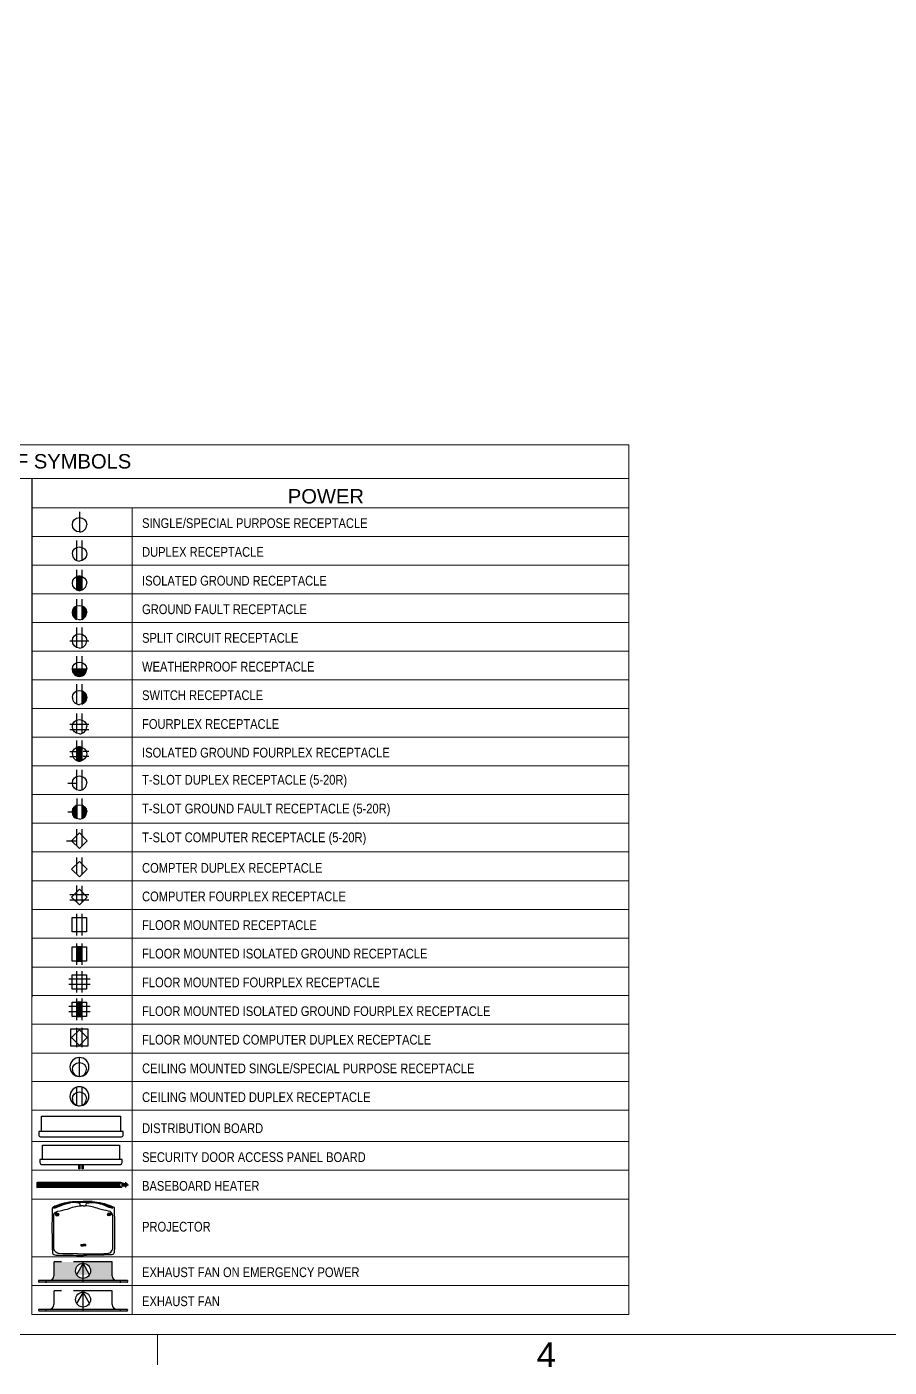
# Model space of a CAD drawing. Header units: inches. Extents: x 0.9 to 36.3, y 0.7 to 23.3.
# Drawn here: x 6.31 to 13.41, y 0.74 to 11.78 of the extents above; entities that cross this region are included whole.
import ezdxf

# ---------------------------------------------------------------- set-up
doc = ezdxf.new("R2010")
doc.units = ezdxf.units.IN
doc.linetypes.add('CENTER', pattern=[50.8, 31.75, -6.35, 6.35, -6.35])
doc.layers.get('0').update_dxf_attribs({"color": 1})
doc.layers.add('Legends', color=250, linetype='Continuous')
doc.layers.add('PDF_Text', color=7, linetype='Continuous')
doc.layers.add('PDF_Geometry', color=7, linetype='Continuous', lineweight=9, true_color=0x777777)
doc.styles.add('PDF Arial', font='arial.ttf')
doc.styles.add('PDF Arial Narrow', font='ARIALN.TTF')
doc.styles.add('PDF GillSansMTCondensed', font='arial.ttf')

# ---------------------------------------------------------------- blocks, each defined once
blk = doc.blocks.new('Epson 5040ub_top_cad-block.com')
at = {"color": 0}
for points in [[(-74, -5), (-74, 0), (0, 0)], [(74, -5), (74, 0), (0, 0)], [(-231, -53), (-238, -47)], [(-220, -49), (-228, -43)], [(-208, -45), (-216, -38)], [(-199, -41), (-206, -35)], [(-188, -37), (-195, -31)], [(-177, -32), (-183, -28)], [(-168, -29), (-173, -25)], [(-157, -25), (-160, -22)], [(-148, -22), (-149, -20)], [(-138, -19), (-139, -19)], [(138, -19), (139, -19)], [(148, -22), (149, -20)], [(157, -25), (160, -22)], [(168, -29), (173, -25)], [(177, -32), (183, -28)], [(188, -37), (195, -31)], [(199, -41), (206, -35)], [(208, -45), (216, -38)], [(220, -49), (228, -43)], [(231, -53), (238, -47)], [(-49, -438), (49, -438)], [(-19, -359), (0, -359)], [(-19, -371), (0, -371)], [(19, -359), (0, -359)], [(19, -371), (0, -371)]]:
    blk.add_lwpolyline(points, dxfattribs=at)
for points in [[(0, -37), (-17, -37, -0.354906), (-24, -31, -0.016056), (-26, -22, 0.285232), (-31, -15, 0.084022), (-44, -13, -0.143766), (-49, -12, -0.072792), (-52, -10), (-60, -10, 0.320532), (-66, -5, 0.048215), (-97, -5, 0.096612), (-254, -49, 0.263617), (-258, -55, 0.012885), (-258, -427, -0.781265)], [(-60, -10), (-106, -13, 0.045223), (-106, -13, 0.07056), (-174, -31, -0.006437), (-228, -53, -0.072856), (-243, -56, -0.70445), (-246, -49, -0.081569), (-240, -45, -0.0531), (-170, -21, -0.048177), (-106, -13, -6.183682)], [(-247, -53, -0.112665), (-246, -52, -0.081569), (-240, -48, -0.0531), (-170, -24, -0.02751), (-134, -18, -0.02751)], [(-49, -438), (-87, -438, -0.020934), (-200, -434, -0.427836), (-246, -377), (-246, -121, -0.367703), (-212, -81, 0.026801), (-130, -63, 0.03082), (-130, -63, -0.081077), (-17, -37, -8.970593)], [(0, -37), (17, -37, 0.354906), (24, -31, 0.016056), (26, -22, -0.285232), (31, -15, -0.084022), (44, -13, 0.143766), (49, -12, 0.072792), (52, -10), (60, -10, -0.320532), (66, -5, -0.048215), (97, -5, -0.096612), (254, -49, -0.263617), (258, -55, -0.012885), (258, -427, 0.781265)], [(49, -438), (87, -438, 0.020934), (200, -434, 0.427836), (246, -377), (246, -121, 0.367703), (212, -81, -0.026801), (130, -63, -0.03082), (130, -63, 0.081077), (17, -37, 8.970593)], [(60, -10), (106, -13, -0.045223), (106, -13, -0.07056), (174, -31, 0.006437), (228, -53, 0.072856), (243, -56, 0.70445), (246, -49, 0.081569), (240, -45, 0.0531), (170, -21, 0.048177), (106, -13, 6.183682)], [(247, -53, 0.112665), (246, -52, 0.081569), (240, -48, 0.0531), (170, -24, 0.02751), (134, -18, 0.02751)], [(-258, -427, 0.30611), (-247, -442, 0.079705), (-230, -446, 0.003039), (0, -450, 73.76926)], [(258, -427, -0.30611), (247, -442, -0.079705), (230, -446, -0.003039), (0, -450, -73.76926)]]:
    blk.add_lwpolyline(points, format="xyb", dxfattribs=at)
for centre, radius in [((-217, -109), 13.3), ((-217, -109), 7.38), ((217, -109), 13.3), ((217, -109), 7.38)]:
    blk.add_circle(centre, radius, dxfattribs=at)
for centre, radius, start, end in [((0, -859), 851, 86.5169, 93.4831), ((-14, -365), 7.59, 127.7395, 232.2605), ((14, -365), 7.59, 307.7395, 52.2605)]:
    blk.add_arc(centre, radius, start, end, dxfattribs=at)

msp = doc.modelspace()

# ---------------------------------------------------------------- hatches: boundary and pattern name
at = {"layer": 'Legends', "transparency": 33554559}
for points in [[(6.752, 7.138), (6.758, 7.138), (6.758, 7.25), (6.752, 7.251), (6.723, 7.251), (6.715, 7.25), (6.715, 7.138), (6.723, 7.138), (6.73, 7.136), (6.745, 7.135), (6.745, 7.136)], [(6.695, 6.913), (6.717, 6.898), (6.717, 7.006), (6.713, 7.006), (6.69, 6.988), (6.68, 6.968), (6.682, 6.935)], [(6.787, 6.988), (6.762, 7.006), (6.758, 7.006), (6.758, 6.898), (6.785, 6.918), (6.795, 6.94), (6.797, 6.966)], [(6.795, 6.471), (6.797, 6.485), (6.68, 6.485), (6.683, 6.463), (6.7, 6.443), (6.722, 6.43), (6.753, 6.428), (6.783, 6.448)], [(6.772, 6.303), (6.762, 6.308), (6.758, 6.308), (6.758, 6.2), (6.775, 6.208), (6.792, 6.23), (6.795, 6.271), (6.787, 6.288)], [(6.755, 5.733), (6.758, 5.733), (6.758, 5.845), (6.752, 5.846), (6.723, 5.846), (6.715, 5.845), (6.715, 5.733), (6.72, 5.733), (6.73, 5.73), (6.745, 5.728), (6.745, 5.73)], [(6.693, 5.27), (6.717, 5.257), (6.717, 5.365), (6.713, 5.365), (6.69, 5.345), (6.68, 5.325), (6.682, 5.292)], [(6.772, 5.36), (6.762, 5.365), (6.758, 5.365), (6.758, 5.257), (6.775, 5.265), (6.792, 5.287), (6.795, 5.328), (6.787, 5.345)]]:
    msp.add_hatch(color=256, dxfattribs=at).paths.add_polyline_path(points)
at = {"layer": 'Legends', "linetype": 'CENTER', "ltscale": 0.01, "transparency": 33554559}
h = msp.add_hatch(color=256, dxfattribs=at)
h.dxf.hatch_style = 1
h.paths.add_polyline_path([(6.719, 1.493, -0.622687), (6.768, 1.593), (6.768, 1.604), (6.529, 1.604), (6.529, 1.493)])
h.paths.add_polyline_path([(6.529, 1.493), (6.529, 1.49, -0.414214), (6.489, 1.451), (6.768, 1.451), (6.768, 1.469, -0.232524), (6.719, 1.493)])
h.paths.add_polyline_path([(6.817, 1.493, -0.232524), (6.768, 1.469), (6.768, 1.451), (7.047, 1.451, -0.414214), (7.007, 1.49), (7.007, 1.493)])
h.paths.add_polyline_path([(6.768, 1.604), (6.768, 1.593, -0.622687), (6.817, 1.493), (7.007, 1.493), (7.007, 1.604)])
h.paths.add_polyline_path([(6.768, 1.593), (6.768, 1.499), (6.821, 1.499)], flags=17)
h.paths.add_polyline_path([(6.715, 1.499), (6.768, 1.499), (6.768, 1.593)], flags=17)

# ---------------------------------------------------------------- linework, layer by layer
at = {"layer": 'Legends', "linetype": 'CENTER', "lineweight": 20, "ltscale": 0.01}
msp.add_line((11.261, 8.056), (11.261, 8.334), dxfattribs=at)
at = {"layer": 'Legends', "lineweight": 20}
for p, q in [((11.261, 8.056), (6.345, 8.056)), ((6.345, 8.056), (6.345, 1.172)), ((11.261, 3.784), (11.261, 8.056)), ((11.261, 1.172), (11.261, 8.056)), ((6.345, 3.784), (6.345, 1.172)), ((11.261, 1.172), (11.261, 3.784))]:
    msp.add_line(p, q, dxfattribs=at)
at = {"layer": 'Legends'}
msp.add_line((6.345, 8.056), (6.345, 3.784), dxfattribs=at)
at = {"layer": 'Legends', "linetype": 'ByBlock', "ltscale": 0.5}
for p, q in [((6.387, 2.258), (6.394, 2.258)), ((6.387, 2.258), (6.387, 2.218)), ((6.387, 2.218), (7.086, 2.219)), ((6.394, 2.26), (7.078, 2.261)), ((6.394, 2.258), (6.394, 2.26)), ((7.056, 2.245), (7.056, 2.23)), ((7.064, 2.255), (7.064, 2.23)), ((7.071, 2.226), (7.071, 2.255)), ((7.078, 2.258), (7.078, 2.261)), ((7.078, 2.258), (7.086, 2.258)), ((7.086, 2.258), (7.086, 2.219))]:
    msp.add_line(p, q, dxfattribs=at)
at = {"layer": 'Legends', "linetype": 'ByBlock', "ltscale": 0.3}
for p, q in [((6.402, 2.226), (6.402, 2.255)), ((6.402, 2.255), (7.071, 2.255)), ((6.402, 2.226), (7.071, 2.226)), ((6.409, 2.255), (6.409, 2.23)), ((6.416, 2.251), (6.416, 2.23)), ((6.424, 2.251), (6.424, 2.23)), ((6.432, 2.245), (6.432, 2.23)), ((6.44, 2.245), (6.44, 2.23)), ((6.447, 2.251), (6.447, 2.23)), ((6.455, 2.251), (6.455, 2.23)), ((6.463, 2.245), (6.463, 2.23)), ((6.47, 2.245), (6.47, 2.23)), ((6.478, 2.251), (6.478, 2.23)), ((6.486, 2.251), (6.486, 2.23)), ((6.494, 2.245), (6.494, 2.23)), ((6.501, 2.245), (6.501, 2.23)), ((6.509, 2.251), (6.509, 2.23)), ((6.517, 2.251), (6.517, 2.23)), ((6.524, 2.245), (6.524, 2.23)), ((6.532, 2.245), (6.532, 2.23)), ((6.54, 2.251), (6.54, 2.23)), ((6.548, 2.251), (6.548, 2.23)), ((6.555, 2.245), (6.555, 2.23)), ((6.563, 2.245), (6.563, 2.23)), ((6.571, 2.251), (6.571, 2.23)), ((6.578, 2.251), (6.578, 2.23)), ((6.586, 2.245), (6.586, 2.23)), ((6.594, 2.245), (6.594, 2.23)), ((6.601, 2.251), (6.601, 2.23)), ((6.609, 2.251), (6.609, 2.23)), ((6.617, 2.245), (6.617, 2.23)), ((6.625, 2.245), (6.625, 2.23)), ((6.632, 2.251), (6.632, 2.23)), ((6.64, 2.251), (6.64, 2.23)), ((6.648, 2.245), (6.648, 2.23)), ((6.655, 2.245), (6.655, 2.23)), ((6.658, 2.255), (6.813, 2.255)), ((6.813, 2.226), (6.659, 2.226)), ((6.663, 2.251), (6.663, 2.23)), ((6.671, 2.251), (6.671, 2.23)), ((6.679, 2.245), (6.679, 2.23)), ((6.686, 2.245), (6.686, 2.23)), ((6.694, 2.251), (6.694, 2.23)), ((6.702, 2.251), (6.702, 2.23)), ((6.709, 2.245), (6.709, 2.23)), ((6.717, 2.245), (6.717, 2.23)), ((6.725, 2.251), (6.725, 2.23)), ((6.733, 2.251), (6.733, 2.23)), ((6.74, 2.245), (6.74, 2.23)), ((6.748, 2.245), (6.748, 2.23)), ((6.756, 2.251), (6.756, 2.23)), ((6.763, 2.251), (6.763, 2.23)), ((6.771, 2.245), (6.771, 2.23)), ((6.779, 2.245), (6.779, 2.23)), ((6.786, 2.251), (6.786, 2.23)), ((6.794, 2.251), (6.794, 2.23)), ((6.802, 2.245), (6.802, 2.23)), ((6.81, 2.245), (6.81, 2.23)), ((6.817, 2.251), (6.817, 2.23)), ((6.825, 2.251), (6.825, 2.23)), ((6.833, 2.245), (6.833, 2.23)), ((6.84, 2.245), (6.84, 2.23)), ((6.848, 2.251), (6.848, 2.23)), ((6.856, 2.251), (6.856, 2.23)), ((6.864, 2.245), (6.864, 2.23)), ((6.871, 2.245), (6.871, 2.23)), ((6.879, 2.251), (6.879, 2.23)), ((6.887, 2.251), (6.887, 2.23)), ((6.894, 2.245), (6.894, 2.23)), ((6.902, 2.245), (6.902, 2.23)), ((6.91, 2.251), (6.91, 2.23)), ((6.918, 2.251), (6.918, 2.23)), ((6.925, 2.245), (6.925, 2.23)), ((6.933, 2.245), (6.933, 2.23)), ((6.941, 2.251), (6.941, 2.23)), ((6.948, 2.251), (6.948, 2.23)), ((6.956, 2.245), (6.956, 2.23)), ((6.964, 2.245), (6.964, 2.23)), ((6.971, 2.251), (6.971, 2.23)), ((6.979, 2.251), (6.979, 2.23)), ((6.987, 2.245), (6.987, 2.23)), ((6.995, 2.245), (6.995, 2.23)), ((7.002, 2.251), (7.002, 2.23)), ((7.01, 2.251), (7.01, 2.23)), ((7.018, 2.245), (7.018, 2.23)), ((7.025, 2.245), (7.025, 2.23)), ((7.033, 2.251), (7.033, 2.23)), ((7.041, 2.251), (7.041, 2.23)), ((7.049, 2.245), (7.049, 2.23)), ((7.086, 2.25), (7.095, 2.25)), ((7.086, 2.23), (7.095, 2.23)), ((7.095, 2.25), (7.095, 2.229)), ((7.105, 2.25), (7.095, 2.25)), ((7.105, 2.24), (7.095, 2.24)), ((7.105, 2.229), (7.095, 2.229)), ((7.097, 2.24), (7.141, 2.24)), ((7.105, 2.25), (7.105, 2.229)), ((7.105, 2.249), (7.109, 2.249)), ((7.105, 2.231), (7.109, 2.231)), ((7.119, 2.218), (7.119, 2.262))]:
    msp.add_line(p, q, dxfattribs=at)
at = {"layer": 'Legends', "linetype": 'ByBlock'}
for p, q in [((6.529, 1.49), (6.529, 1.604)), ((6.768, 1.437), (6.768, 1.604)), ((7.007, 1.49), (7.007, 1.604)), ((6.489, 1.451), (6.401, 1.451)), ((6.401, 1.451), (6.401, 1.444)), ((7.128, 1.437), (6.408, 1.437)), ((6.462, 1.453), (6.462, 1.433)), ((7.047, 1.451), (6.489, 1.451)), ((7.135, 1.451), (7.047, 1.451)), ((7.074, 1.453), (7.074, 1.433)), ((7.135, 1.451), (7.135, 1.444)), ((6.529, 1.254), (6.529, 1.367)), ((6.768, 1.2), (6.768, 1.367)), ((7.007, 1.254), (7.007, 1.367)), ((6.462, 1.216), (6.462, 1.196)), ((7.074, 1.216), (7.074, 1.196)), ((6.489, 1.214), (6.401, 1.214)), ((6.401, 1.214), (6.401, 1.207)), ((7.128, 1.2), (6.408, 1.2)), ((7.047, 1.214), (6.489, 1.214)), ((7.135, 1.214), (7.047, 1.214)), ((7.135, 1.214), (7.135, 1.207))]:
    msp.add_line(p, q, dxfattribs=at)
at = {"layer": 'Legends', "linetype": 'CENTER', "ltscale": 0.01}
for p, q in [((7.007, 1.604), (6.529, 1.604)), ((7.007, 1.367), (6.529, 1.367))]:
    msp.add_line(p, q, dxfattribs=at)
at = {"layer": 'Legends', "lineweight": 20}
for points in [[(1.349, 8.332), (1.349, 8.056), (10.987, 8.056)], [(1.35, 8.334), (11.261, 8.334)], [(11.261, 8.057), (10.988, 8.057)], [(6.345, 7.815), (11.261, 7.815)], [(7.172, 7.815), (7.172, 1.172)], [(6.345, 7.578), (11.261, 7.578)], [(6.345, 7.343), (11.261, 7.343)], [(6.345, 7.106), (11.261, 7.106)], [(6.345, 6.87), (11.261, 6.87)], [(6.345, 6.635), (11.261, 6.635)], [(6.345, 6.398), (11.261, 6.398)], [(6.345, 6.161), (11.261, 6.161)], [(6.345, 5.926), (11.261, 5.926)], [(7.172, 1.202), (7.172, 5.913)], [(6.345, 5.69), (11.261, 5.69)], [(6.345, 5.453), (11.261, 5.453)], [(6.345, 5.218), (11.261, 5.218)], [(6.345, 4.982), (11.261, 4.982)], [(6.345, 4.742), (11.261, 4.742)], [(6.345, 4.507), (11.261, 4.507)], [(6.345, 4.27), (11.261, 4.27)], [(6.345, 4.033), (11.261, 4.033)], [(6.345, 3.798), (11.261, 3.798)], [(6.345, 3.562), (11.261, 3.562)], [(6.345, 3.325), (11.261, 3.325)], [(6.345, 3.09), (11.261, 3.09)], [(6.345, 2.853), (11.261, 2.853)], [(11.261, 2.597), (6.345, 2.597)], [(11.261, 2.359), (6.345, 2.359)], [(11.261, 2.122), (6.345, 2.122)], [(11.261, 1.647), (6.345, 1.647)], [(11.261, 1.411), (6.345, 1.411)], [(11.261, 1.172), (6.345, 1.172)]]:
    msp.add_lwpolyline(points, dxfattribs=at)
at = {"layer": 'Legends'}
for points in [[(6.738, 7.781), (6.738, 7.616, 0.416667), (6.798, 7.676)], [(6.738, 3.13), (6.738, 3.288, 0.414894), (6.66, 3.21, 0.414894), (6.738, 3.132, 0.414894), (6.817, 3.21, 0.414894), (6.738, 3.288)], [(6.68, 3.19, 0.417898), (6.738, 3.132, 0.407143), (6.797, 3.19)], [(6.68, 2.948, 0.417898), (6.738, 2.89, 0.407143), (6.797, 2.948)]]:
    msp.add_lwpolyline(points, format="xyb", dxfattribs=at)
for points in [[(6.715, 7.545), (6.715, 7.38)], [(6.758, 7.545), (6.758, 7.378)], [(6.715, 7.303), (6.715, 7.138)], [(6.758, 7.303), (6.758, 7.138)], [(6.715, 7.063), (6.715, 6.896)], [(6.758, 7.063), (6.758, 6.896)], [(6.715, 6.828), (6.715, 6.663)], [(6.758, 6.828), (6.758, 6.663)], [(6.658, 6.718), (6.817, 6.718)], [(6.715, 6.593), (6.715, 6.485)], [(6.758, 6.593), (6.758, 6.485)], [(6.678, 6.485), (6.797, 6.485)], [(6.715, 6.363), (6.715, 6.198)], [(6.758, 6.363), (6.758, 6.198)], [(6.715, 6.121), (6.715, 5.956)], [(6.758, 6.121), (6.758, 5.956)], [(6.658, 6.033), (6.817, 6.033)], [(6.658, 5.99), (6.817, 5.99)], [(6.715, 5.898), (6.715, 5.733)], [(6.758, 5.898), (6.758, 5.732)], [(6.658, 5.808), (6.708, 5.808)], [(6.658, 5.767), (6.708, 5.767)], [(6.817, 5.808), (6.768, 5.808)], [(6.817, 5.767), (6.768, 5.767)], [(6.715, 5.657), (6.715, 5.492)], [(6.758, 5.657), (6.758, 5.492)], [(6.642, 5.547), (6.715, 5.547)], [(6.717, 5.42), (6.717, 5.255)], [(6.758, 5.42), (6.758, 5.255)], [(6.642, 5.31), (6.717, 5.31)], [(6.715, 5.168), (6.715, 5.03)], [(6.758, 5.168), (6.758, 5.03)], [(6.632, 5.073), (6.715, 5.073)], [(6.715, 4.935), (6.715, 4.797)], [(6.758, 4.935), (6.758, 4.797)], [(6.715, 4.705), (6.715, 4.567)], [(6.758, 4.703), (6.758, 4.567)], [(6.658, 4.63), (6.817, 4.63)], [(6.658, 4.587), (6.817, 4.587)], [(6.717, 4.292), (6.717, 4.47)], [(6.76, 4.292), (6.76, 4.47)], [(6.717, 4.052), (6.717, 4.228)], [(6.76, 4.052), (6.76, 4.228)], [(6.717, 3.823), (6.717, 4)], [(6.76, 3.823), (6.76, 4)], [(6.827, 3.933), (6.65, 3.933)], [(6.827, 3.89), (6.65, 3.89)], [(6.717, 3.595), (6.717, 3.773)], [(6.76, 3.595), (6.76, 3.773)], [(6.827, 3.707), (6.65, 3.707)], [(6.827, 3.663), (6.65, 3.663)], [(6.717, 3.372), (6.717, 3.532)], [(6.76, 3.372), (6.76, 3.532)], [(6.717, 2.892), (6.717, 3.043)], [(6.76, 2.892), (6.76, 3.043)]]:
    msp.add_lwpolyline(points, dxfattribs=at)
for points in [[(6.715, 7.138), (6.73, 7.135), (6.745, 7.135), (6.758, 7.138), (6.758, 7.248), (6.745, 7.251), (6.73, 7.251), (6.715, 7.248)], [(6.717, 6.896), (6.717, 7.006), (6.703, 7), (6.693, 6.991), (6.685, 6.98), (6.68, 6.966), (6.678, 6.951), (6.68, 6.938), (6.685, 6.925), (6.693, 6.913), (6.703, 6.903)], [(6.758, 6.896), (6.772, 6.903), (6.782, 6.913), (6.79, 6.925), (6.795, 6.938), (6.797, 6.951), (6.795, 6.966), (6.79, 6.98), (6.782, 6.991), (6.772, 7), (6.758, 7.006)], [(6.797, 6.485), (6.678, 6.485), (6.68, 6.47), (6.687, 6.455), (6.697, 6.443), (6.708, 6.433), (6.722, 6.428), (6.738, 6.426), (6.753, 6.428), (6.767, 6.433), (6.78, 6.443), (6.788, 6.455), (6.795, 6.47)], [(6.758, 6.198), (6.772, 6.205), (6.782, 6.213), (6.79, 6.225), (6.795, 6.238), (6.797, 6.253), (6.795, 6.266), (6.79, 6.28), (6.782, 6.291), (6.772, 6.301), (6.758, 6.308)], [(6.715, 5.733), (6.73, 5.728), (6.745, 5.728), (6.758, 5.733), (6.758, 5.843), (6.745, 5.846), (6.73, 5.846), (6.715, 5.843)], [(6.717, 5.255), (6.717, 5.365), (6.703, 5.358), (6.693, 5.348), (6.685, 5.337), (6.68, 5.323), (6.678, 5.31), (6.68, 5.295), (6.685, 5.282), (6.693, 5.27), (6.703, 5.262)], [(6.758, 5.255), (6.772, 5.262), (6.782, 5.27), (6.79, 5.282), (6.795, 5.295), (6.797, 5.31), (6.795, 5.323), (6.79, 5.337), (6.782, 5.348), (6.772, 5.358), (6.758, 5.365)], [(6.738, 5.008), (6.673, 5.073), (6.738, 5.137), (6.802, 5.073)], [(6.738, 4.775), (6.673, 4.84), (6.738, 4.903), (6.802, 4.84)], [(6.738, 4.545), (6.673, 4.608), (6.738, 4.673), (6.802, 4.608)], [(6.797, 4.44), (6.797, 4.322), (6.678, 4.322), (6.678, 4.44)], [(6.797, 4.198), (6.797, 4.08), (6.678, 4.08), (6.678, 4.198)], [(6.717, 4.08), (6.76, 4.08), (6.76, 4.198), (6.717, 4.198)], [(6.797, 3.97), (6.797, 3.852), (6.678, 3.852), (6.678, 3.97)], [(6.797, 3.743), (6.797, 3.625), (6.678, 3.625), (6.678, 3.743)], [(6.717, 3.625), (6.76, 3.625), (6.76, 3.743), (6.717, 3.743)], [(6.808, 3.523), (6.808, 3.382), (6.667, 3.382), (6.667, 3.523)], [(6.738, 3.388), (6.673, 3.452), (6.738, 3.515), (6.802, 3.452)]]:
    msp.add_lwpolyline(points, close=True, dxfattribs=at)
msp.add_lwpolyline([(6.738, 3.047, 0.414894), (6.66, 2.968, 0.414894), (6.738, 2.89, 0.414894), (6.817, 2.968, 0.414894)], format="xyb", close=True, dxfattribs=at)
at = {"layer": 'Legends', "linetype": 'ByBlock', "ltscale": 0.001}
for points in [[(7.077, 2.805), (7.077, 2.678), (6.425, 2.678), (6.425, 2.805)], [(7.069, 2.567), (7.069, 2.449), (6.434, 2.449), (6.434, 2.567)]]:
    msp.add_lwpolyline(points, close=True, dxfattribs=at)
for points in [[(7.099, 2.651), (7.099, 2.678), (6.403, 2.678), (6.403, 2.651)], [(7.09, 2.423), (7.09, 2.449), (6.413, 2.449), (6.413, 2.423)]]:
    msp.add_lwpolyline(points, dxfattribs=at)
at = {"layer": 'Legends', "ltscale": 0.001}
msp.add_lwpolyline([(6.403, 2.651, 0.368033), (6.417, 2.634), (7.085, 2.634, 0.368033), (7.099, 2.651), (7.099, 2.651)], format="xyb", dxfattribs=at)
at = {"layer": 'Legends', "linetype": 'ByBlock', "ltscale": 0.001}
msp.add_lwpolyline([(6.413, 2.423, 0.368033), (6.426, 2.407), (7.076, 2.407, 0.368033), (7.09, 2.423), (7.09, 2.423)], format="xyb", dxfattribs=at)
at = {"layer": 'Legends', "linetype": 'CENTER', "ltscale": 0.01}
for points in [[(6.733, 2.407), (6.742, 2.407), (6.742, 2.371), (6.733, 2.371)], [(6.76, 2.407), (6.77, 2.407), (6.77, 2.371), (6.76, 2.371)]]:
    msp.add_lwpolyline(points, close=True, dxfattribs=at)
at = {"layer": 'Legends', "linetype": 'ByBlock'}
for points in [[(6.768, 1.593), (6.715, 1.499)], [(6.821, 1.499), (6.768, 1.593)], [(6.768, 1.356), (6.715, 1.263)], [(6.821, 1.263), (6.768, 1.356)]]:
    msp.add_lwpolyline(points, dxfattribs=at)
at = {"layer": 'Legends', "linetype": 'ByBlock', "ltscale": 0.5}
for radius in [0.0135, 0.0114]:
    msp.add_circle((7.119, 2.24), radius, dxfattribs=at)
at = {"layer": 'Legends', "linetype": 'ByBlock'}
for centre in [(6.768, 1.531), (6.768, 1.294)]:
    msp.add_circle(centre, 0.0617, dxfattribs=at)
at = {"layer": 'Legends'}
for centre, radius, start, end in [((6.738, 7.434), 0.058, 179.6401, 270.3599), ((6.739, 7.195), 0.0597, 269.7603, 0.2397), ((6.739, 6.953), 0.0597, 269.7603, 0.2397), ((6.739, 6.72), 0.0597, 269.7603, 0.2397), ((6.739, 6.486), 0.0597, 269.7603, 0.2397), ((6.738, 6.253), 0.058, 179.6401, 270.3599), ((6.739, 6.013), 0.0597, 269.7603, 0.2397), ((6.738, 5.788), 0.058, 179.6401, 270.3599), ((6.739, 5.548), 0.0597, 269.7603, 0.2397), ((6.739, 5.311), 0.0597, 269.7603, 0.2397)]:
    msp.add_arc(centre, radius, start, end, dxfattribs=at)
at = {"layer": 'Legends', "linetype": 'ByBlock', "ltscale": 0.3}
for centre, radius, start, end in [((6.405, 2.26), 0.0112, 190.1404, 252.1934), ((6.405, 2.217), 0.0112, 107.8737, 169.9267), ((6.413, 2.23), 0.00385, 180.0336, 0.0336), ((6.42, 2.251), 0.00385, 0.0336, 180.0336), ((6.428, 2.23), 0.00385, 180.0336, 0.0336), ((6.436, 2.245), 0.00385, 0.0336, 180.0336), ((6.443, 2.23), 0.00385, 180.0336, 0.0336), ((6.451, 2.251), 0.00385, 0.0336, 180.0336), ((6.459, 2.23), 0.00385, 180.0336, 0.0336), ((6.467, 2.245), 0.00385, 0.0336, 180.0336), ((6.474, 2.23), 0.00385, 180.0336, 0.0336), ((6.482, 2.251), 0.00385, 0.0336, 180.0336), ((6.49, 2.23), 0.00385, 180.0336, 0.0336), ((6.497, 2.245), 0.00385, 0.0336, 180.0336), ((6.505, 2.23), 0.00385, 180.0336, 0.0336), ((6.513, 2.251), 0.00385, 0.0336, 180.0336), ((6.521, 2.23), 0.00385, 180.0336, 0.0336), ((6.528, 2.245), 0.00385, 0.0336, 180.0336), ((6.536, 2.23), 0.00385, 180.0336, 0.0336), ((6.544, 2.251), 0.00385, 0.0336, 180.0336), ((6.551, 2.23), 0.00385, 180.0336, 0.0336), ((6.559, 2.245), 0.00385, 0.0336, 180.0336), ((6.567, 2.23), 0.00385, 180.0336, 0.0336), ((6.574, 2.251), 0.00385, 0.0336, 180.0336), ((6.582, 2.23), 0.00385, 180.0336, 0.0336), ((6.59, 2.245), 0.00385, 0.0336, 180.0336), ((6.598, 2.23), 0.00385, 180.0336, 0.0336), ((6.605, 2.251), 0.00385, 0.0336, 180.0336), ((6.613, 2.23), 0.00385, 180.0336, 0.0336), ((6.621, 2.245), 0.00385, 0.0336, 180.0336), ((6.628, 2.23), 0.00385, 180.0336, 0.0336), ((6.636, 2.251), 0.00385, 0.0336, 180.0336), ((6.644, 2.23), 0.00385, 180.0336, 0.0336), ((6.652, 2.245), 0.00385, 0.0336, 180.0336), ((6.659, 2.23), 0.00385, 180.0336, 0.0336), ((6.667, 2.251), 0.00385, 0.0336, 180.0336), ((6.675, 2.23), 0.00385, 180.0336, 0.0336), ((6.682, 2.245), 0.00385, 0.0336, 180.0336), ((6.69, 2.23), 0.00385, 180.0336, 0.0336), ((6.698, 2.251), 0.00385, 0.0336, 180.0336), ((6.706, 2.23), 0.00385, 180.0336, 0.0336), ((6.713, 2.245), 0.00385, 0.0336, 180.0336), ((6.721, 2.23), 0.00385, 180.0336, 0.0336), ((6.729, 2.251), 0.00385, 0.0336, 180.0336), ((6.736, 2.23), 0.00385, 180.0336, 0.0336), ((6.744, 2.245), 0.00385, 0.0336, 180.0336), ((6.752, 2.23), 0.00385, 180.0336, 0.0336), ((6.759, 2.251), 0.00385, 0.0336, 180.0336), ((6.767, 2.23), 0.00385, 180.0336, 0.0336), ((6.775, 2.245), 0.00385, 0.0336, 180.0336), ((6.783, 2.23), 0.00385, 180.0336, 0.0336), ((6.79, 2.251), 0.00385, 0.0336, 180.0336), ((6.798, 2.23), 0.00385, 180.0336, 0.0336), ((6.806, 2.245), 0.00385, 0.0336, 180.0336), ((6.813, 2.23), 0.00385, 180.0336, 0.0336), ((6.821, 2.251), 0.00385, 0.0336, 180.0336), ((6.829, 2.23), 0.00385, 180.0336, 0.0336), ((6.837, 2.245), 0.00385, 0.0336, 180.0336), ((6.844, 2.23), 0.00385, 180.0336, 0.0336), ((6.852, 2.251), 0.00385, 0.0336, 180.0336), ((6.86, 2.23), 0.00385, 180.0336, 0.0336), ((6.867, 2.245), 0.00385, 0.0336, 180.0336), ((6.875, 2.23), 0.00385, 180.0336, 0.0336), ((6.883, 2.251), 0.00385, 0.0336, 180.0336), ((6.891, 2.23), 0.00385, 180.0336, 0.0336), ((6.898, 2.245), 0.00385, 0.0336, 180.0336), ((6.906, 2.23), 0.00385, 180.0336, 0.0336), ((6.914, 2.251), 0.00385, 0.0336, 180.0336), ((6.921, 2.23), 0.00385, 180.0336, 0.0336), ((6.929, 2.245), 0.00385, 0.0336, 180.0336), ((6.937, 2.23), 0.00385, 180.0336, 0.0336), ((6.944, 2.251), 0.00385, 0.0336, 180.0336), ((6.952, 2.23), 0.00385, 180.0336, 0.0336), ((6.96, 2.245), 0.00385, 0.0336, 180.0336), ((6.968, 2.23), 0.00385, 180.0336, 0.0336), ((6.975, 2.251), 0.00385, 0.0336, 180.0336), ((6.983, 2.23), 0.00385, 180.0336, 0.0336), ((6.991, 2.245), 0.00385, 0.0336, 180.0336), ((6.998, 2.23), 0.00385, 180.0336, 0.0336), ((7.006, 2.251), 0.00385, 0.0336, 180.0336), ((7.014, 2.23), 0.00385, 180.0336, 0.0336), ((7.022, 2.245), 0.00385, 0.0336, 180.0336), ((7.029, 2.23), 0.00385, 180.0336, 0.0336), ((7.037, 2.251), 0.00385, 0.0336, 180.0336), ((7.045, 2.23), 0.00385, 180.0336, 0.0336), ((7.052, 2.245), 0.00385, 0.0336, 180.0336)]:
    msp.add_arc(centre, radius, start, end, dxfattribs=at)
at = {"layer": 'Legends', "linetype": 'ByBlock', "ltscale": 0.5}
for centre, radius, start, end in [((7.06, 2.23), 0.00385, 180.0336, 0.0336), ((7.067, 2.26), 0.0112, 287.8737, 349.9267), ((7.067, 2.217), 0.0112, 10.1404, 72.1934)]:
    msp.add_arc(centre, radius, start, end, dxfattribs=at)
at = {"layer": 'Legends', "linetype": 'ByBlock'}
for centre, radius, start, end in [((6.408, 1.444), 0.00706, 180, 270), ((6.489, 1.49), 0.0397, 270, 360), ((7.047, 1.49), 0.0397, 180, 270), ((7.128, 1.444), 0.00706, 270, 360), ((6.489, 1.254), 0.0397, 270, 360), ((7.047, 1.254), 0.0397, 180, 270), ((6.408, 1.207), 0.00706, 180, 270), ((7.128, 1.207), 0.00706, 270, 360)]:
    msp.add_arc(centre, radius, start, end, dxfattribs=at)
at = {"layer": 'Legends'}
for points in [[(6.68, 7.676), (6.68, 7.71), (6.705, 7.735), (6.738, 7.735)], [(6.738, 7.735), (6.772, 7.735), (6.798, 7.71), (6.798, 7.676)], [(6.738, 7.616), (6.705, 7.616), (6.68, 7.643), (6.68, 7.676)], [(6.68, 7.435), (6.68, 7.468), (6.705, 7.493), (6.738, 7.493)], [(6.738, 7.493), (6.772, 7.493), (6.798, 7.468), (6.798, 7.435)], [(6.798, 7.435), (6.798, 7.403), (6.772, 7.376), (6.738, 7.376)], [(6.68, 7.195), (6.68, 7.228), (6.705, 7.253), (6.738, 7.253)], [(6.738, 7.135), (6.705, 7.135), (6.68, 7.161), (6.68, 7.195)], [(6.738, 7.253), (6.772, 7.253), (6.798, 7.228), (6.798, 7.195)], [(6.68, 6.953), (6.68, 6.986), (6.705, 7.011), (6.738, 7.011)], [(6.738, 7.011), (6.772, 7.011), (6.798, 6.986), (6.798, 6.953)], [(6.738, 6.893), (6.705, 6.893), (6.68, 6.92), (6.68, 6.953)], [(6.68, 6.72), (6.68, 6.753), (6.705, 6.778), (6.738, 6.778)], [(6.738, 6.778), (6.772, 6.778), (6.798, 6.753), (6.798, 6.72)], [(6.738, 6.66), (6.705, 6.66), (6.68, 6.686), (6.68, 6.72)], [(6.68, 6.486), (6.68, 6.52), (6.705, 6.545), (6.738, 6.545)], [(6.738, 6.545), (6.772, 6.545), (6.798, 6.52), (6.798, 6.486)], [(6.738, 6.426), (6.705, 6.426), (6.68, 6.453), (6.68, 6.486)], [(6.68, 6.253), (6.68, 6.286), (6.705, 6.311), (6.738, 6.311)], [(6.738, 6.311), (6.772, 6.311), (6.798, 6.286), (6.798, 6.253)], [(6.798, 6.253), (6.798, 6.221), (6.772, 6.195), (6.738, 6.195)], [(6.68, 6.013), (6.68, 6.046), (6.705, 6.071), (6.738, 6.071)], [(6.738, 6.071), (6.772, 6.071), (6.798, 6.046), (6.798, 6.013)], [(6.738, 5.953), (6.705, 5.953), (6.68, 5.98), (6.68, 6.013)], [(6.68, 5.788), (6.68, 5.821), (6.705, 5.846), (6.738, 5.846)], [(6.738, 5.846), (6.772, 5.846), (6.798, 5.821), (6.798, 5.788)], [(6.798, 5.788), (6.798, 5.757), (6.772, 5.73), (6.738, 5.73)], [(6.68, 5.548), (6.68, 5.582), (6.705, 5.607), (6.738, 5.607)], [(6.738, 5.488), (6.705, 5.488), (6.68, 5.515), (6.68, 5.548)], [(6.738, 5.607), (6.772, 5.607), (6.798, 5.582), (6.798, 5.548)], [(6.68, 5.312), (6.68, 5.345), (6.705, 5.37), (6.738, 5.37)], [(6.738, 5.252), (6.705, 5.252), (6.68, 5.278), (6.68, 5.312)], [(6.738, 5.37), (6.772, 5.37), (6.798, 5.345), (6.798, 5.312)], [(6.68, 3.19), (6.68, 3.222), (6.705, 3.247), (6.738, 3.247)], [(6.738, 3.247), (6.77, 3.247), (6.797, 3.222), (6.797, 3.19)], [(6.68, 2.948), (6.68, 2.98), (6.705, 3.005), (6.738, 3.005)], [(6.738, 3.005), (6.77, 3.005), (6.797, 2.98), (6.797, 2.948)]]:
    msp.add_open_spline(points, degree=3, dxfattribs=at)
at = {"layer": 'Legends', "transparency": 33554559}
for points in [[(6.717, 4.08), (6.76, 4.08), (6.717, 4.198), (6.76, 4.198)], [(6.717, 3.625), (6.76, 3.625), (6.717, 3.743), (6.76, 3.743)]]:
    msp.add_solid(points, dxfattribs=at)
at = {"layer": 'PDF_Geometry', "linetype": 'ByBlock'}
msp.add_lwpolyline([(32.364, 1.008), (1.135, 1.008), (32.364, 1.008), (32.364, 22.993), (1.135, 22.993), (32.364, 22.993)], close=True, dxfattribs=at)
msp.add_lwpolyline([(7.381, 0.758), (7.381, 1.008)], dxfattribs=at)

# ---------------------------------------------------------------- block references
at = {"layer": 'Legends', "linetype": 'ByBlock', "xscale": 0.0009885049360623846, "yscale": 0.0009885049360623846, "zscale": 0.0009885049360623846, "rotation": 0.1884731752200319}
msp.add_blockref('Epson 5040ub_top_cad-block.com', (6.769, 2.103), dxfattribs=at)

# ---------------------------------------------------------------- texts
at = {"layer": 'Legends', "attachment_point": 4}
for s, insert, char_height, style in [('LEGEND OF SYMBOLS', (5.358, 8.197), 0.11877, 'PDF Arial'), ('POWER', (8.454, 7.909), 0.1188, 'PDF Arial'), ('SINGLE/SPECIAL PURPOSE RECEPTACLE', (7.254, 7.688), 0.07991, 'PDF Arial Narrow'), ('DUPLEX RECEPTACLE', (7.254, 7.451), 0.07991, 'PDF Arial Narrow'), ('ISOLATED GROUND RECEPTACLE', (7.254, 7.214), 0.07991, 'PDF Arial Narrow'), ('GROUND FAULT RECEPTACLE', (7.254, 6.979), 0.07991, 'PDF Arial Narrow'), ('SPLIT CIRCUIT RECEPTACLE', (7.254, 6.743), 0.07991, 'PDF Arial Narrow'), ('WEATHERPROOF RECEPTACLE', (7.254, 6.506), 0.07991, 'PDF Arial Narrow'), ('SWITCH RECEPTACLE', (7.254, 6.271), 0.07991, 'PDF Arial Narrow'), ('FOURPLEX RECEPTACLE', (7.254, 6.034), 0.07991, 'PDF Arial Narrow'), ('ISOLATED GROUND FOURPLEX RECEPTACLE', (7.254, 5.798), 0.07991, 'PDF Arial Narrow'), ('T-SLOT DUPLEX RECEPTACLE (5-20R)', (7.254, 5.563), 0.07991, 'PDF Arial Narrow'), ('T-SLOT GROUND FAULT RECEPTACLE (5-20R)', (7.254, 5.326), 0.07991, 'PDF Arial Narrow'), ('T-SLOT COMPUTER RECEPTACLE (5-20R)', (7.254, 5.089), 0.07991, 'PDF Arial Narrow'), ('COMPTER DUPLEX RECEPTACLE', (7.254, 4.849), 0.07991, 'PDF Arial Narrow'), ('COMPUTER FOURPLEX RECEPTACLE', (7.254, 4.614), 0.07991, 'PDF Arial Narrow'), ('FLOOR MOUNTED RECEPTACLE', (7.254, 4.378), 0.07991, 'PDF Arial Narrow'), ('FLOOR MOUNTED ISOLATED GROUND RECEPTACLE', (7.254, 4.143), 0.07991, 'PDF Arial Narrow'), ('FLOOR MOUNTED FOURPLEX RECEPTACLE', (7.254, 3.906), 0.07991, 'PDF Arial Narrow'), ('FLOOR MOUNTED ISOLATED GROUND FOURPLEX RECEPTACLE', (7.254, 3.669), 0.07991, 'PDF Arial Narrow'), ('FLOOR MOUNTED COMPUTER DUPLEX RECEPTACLE', (7.254, 3.434), 0.07991, 'PDF Arial Narrow'), ('CEILING MOUNTED SINGLE/SPECIAL PURPOSE RECEPTACLE', (7.254, 3.198), 0.07991, 'PDF Arial Narrow'), ('CEILING MOUNTED DUPLEX RECEPTACLE', (7.254, 2.961), 0.07991, 'PDF Arial Narrow'), ('DISTRIBUTION BOARD', (7.254, 2.705), 0.07991, 'PDF Arial Narrow'), ('SECURITY DOOR ACCESS PANEL BOARD', (7.254, 2.467), 0.07991, 'PDF Arial Narrow'), ('BASEBOARD HEATER', (7.254, 2.23), 0.07991, 'PDF Arial Narrow'), ('PROJECTOR', (7.254, 1.894), 0.0799, 'PDF Arial Narrow'), ('EXHAUST FAN ON EMERGENCY POWER', (7.254, 1.519), 0.07991, 'PDF Arial Narrow'), ('EXHAUST FAN', (7.254, 1.28), 0.07991, 'PDF Arial Narrow')]:
    msp.add_mtext(s, dxfattribs=dict(at, insert=insert, char_height=char_height, style=style))
at = {"layer": 'PDF_Text', "linetype": 'ByBlock', "insert": (10.503, 0.84), "char_height": 0.204, "attachment_point": 4, "style": 'PDF GillSansMTCondensed'}
msp.add_mtext('4', dxfattribs=at)

doc.saveas('drawing.dxf')
